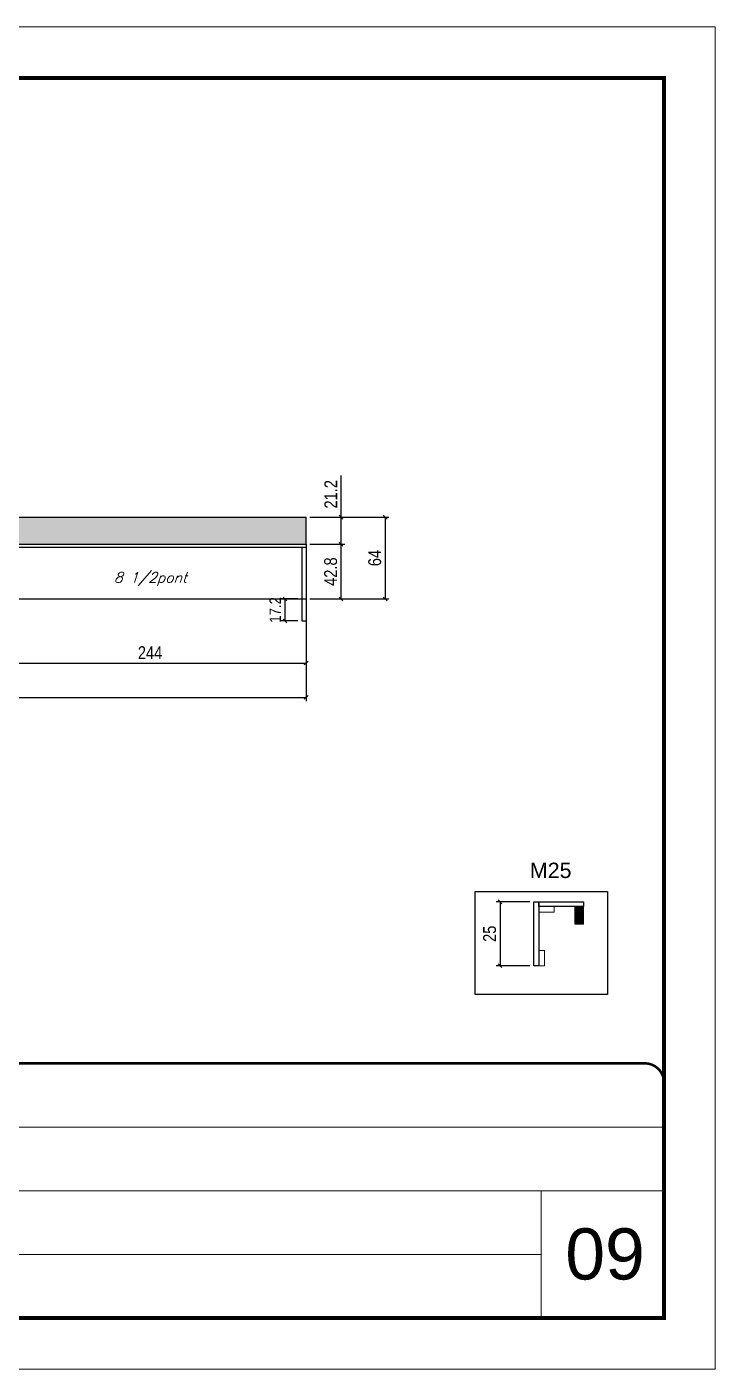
# Model space of a CAD drawing. Extents: x -20960 to -5926, y -2106 to 21915.
# Drawn here: x -11260 to -10722, y 18568 to 19618 of the extents above; entities that cross this region are included whole.
import ezdxf

# ---------------------------------------------------------------- set-up
doc = ezdxf.new("R2010")
doc.units = 0
doc.linetypes.add('CONTINUO', pattern=[0])
doc.linetypes.add('DASHED', pattern=[0.75, 0.5, -0.25])
for name, color, linetype in [('5', 5, 'Continuous'), ('COTA', 241, 'Continuous'), ('Painéis', 200, 'Continuous'), ('SARR_2.2x7', 40, 'Continuous'), ('SARR_3.5x7', 81, 'Continuous'), ('texto', 7, 'Continuous')]:
    doc.layers.add(name, color=color, linetype=linetype)
for name, color, linetype, lineweight in [('CARIMBO', 255, 'Continuous', 9), ('Folhas', 255, 'Continuous', 9), ('Madeira', 126, 'Continuous', 18), ('Sarr 2.2x7', 40, 'Continuous', 9), ('SARRAFO DE PRESSAO', 251, 'DASHED', 9)]:
    doc.layers.add(name, color=color, linetype=linetype, lineweight=lineweight)
doc.styles.add('ARIAL', font='arial.ttf')
doc.styles.add('COTA TECNICA', font='techl___.ttf', dxfattribs={"height": 10})
doc.styles.add('COTA TECNICA-50', font='techl___.ttf', dxfattribs={"height": 9})
doc.styles.add('Romans', font='romans.shx')
doc.styles.get("Standard").update_dxf_attribs({"font": 'arial.ttf'})
doc.dimstyles.new('COTA PAINEL-50', dxfattribs={"dimtxt": 9, "dimasz": 3, "dimexe": 3, "dimexo": 3, "dimgap": 3, "dimtad": 1, "dimdec": 1, "dimzin": 12, "dimdsep": 46, "dimtxsty": 'COTA TECNICA-50', "dimblk1": 'OBLIQUE', "dimblk2": 'OBLIQUE', "dimsah": 1, "dimcen": 0.9, "dimclrd": 4, "dimclre": 4, "dimclrt": 240, "dimadec": 1, "dimazin": 3, "dimtfac": 1, "dimtdec": 1, "dimtmove": 0, "dimatfit": 3, "dimfxl": 1, "dimtolj": 1, "dimtzin": 12, "dimarcsym": 0})
doc.dimstyles.new('PAINEL', dxfattribs={"dimtxt": 10, "dimasz": 3, "dimexe": 3, "dimexo": 3, "dimgap": 3, "dimtad": 1, "dimdec": 1, "dimzin": 12, "dimdsep": 46, "dimtxsty": 'COTA TECNICA', "dimblk1": 'OBLIQUE', "dimblk2": 'OBLIQUE', "dimsah": 1, "dimcen": 0.9, "dimclrd": 4, "dimclre": 4, "dimclrt": 240, "dimadec": 1, "dimazin": 3, "dimtfac": 1, "dimtdec": 1, "dimtmove": 0, "dimatfit": 3, "dimfxl": 1, "dimtolj": 1, "dimtzin": 12, "dimarcsym": 0})

# ---------------------------------------------------------------- blocks, each defined once
blk = doc.blocks.new('9999999999')
at = {"color": 30, "linetype": 'CONTINUO'}
for p, q in [((98564.6, 34379.6), (99584, 34379.6)), ((98564.6, 34329.8), (99488, 34329.8)), ((99584, 34329.8), (99488, 34329.8)), ((99488, 34329.8), (99488, 34230.2)), ((98564.6, 34280), (99488, 34280))]:
    blk.add_line(p, q, dxfattribs=at)
at = {"color": 30, "linetype": 'CONTINUO', "const_width": 2}
blk.add_lwpolyline([(99584, 34230.2), (99584, 34414.4, 0.414214), (99569, 34429.4), (98229, 34429.4, 0.414214), (98214, 34414.4), (98214, 34245.2, 0.414214), (98229, 34230.2), (99584, 34230.2)], format="xyb", dxfattribs=at)
at = {"layer": 'Folhas'}
blk.add_lwpolyline([(98139, 34190.2), (99624, 34190.2), (99624, 35240.2), (98139, 35240.2)], close=True, dxfattribs=at)
at = {"layer": 'Folhas', "color": 30, "const_width": 3}
blk.add_lwpolyline([(98214, 34230.2), (99584, 34230.2), (99584, 35200.2), (98214, 35200.2)], close=True, dxfattribs=at)
blk = doc.blocks.new('_Oblique')
at = {"color": 0, "linetype": 'ByBlock', "lineweight": -2}
blk.add_line((-0.5, -0.5), (0.5, 0.5), dxfattribs=at)
blk = doc.blocks.new('*D162')
at = {"layer": 'COTA', "color": 4, "lineweight": -2, "ltscale": 25, "transparency": 16777216}
for p, q in [((-11038.8, 19213.5), (-11011.5, 19213.5)), ((-11014.5, 19170.7), (-11014.5, 19213.5)), ((-11038.8, 19170.7), (-11011.5, 19170.7))]:
    blk.add_line(p, q, dxfattribs=at)
at = {"layer": 'Defpoints', "color": 0, "ltscale": 25, "transparency": 16777216}
for p in [(-11041.8, 19213.5), (-11014.5, 19213.5), (-11041.8, 19170.7)]:
    blk.add_point(p, dxfattribs=at)
at = {"layer": 'COTA', "color": 4, "lineweight": -2, "ltscale": 25, "transparency": 16777216, "xscale": 3, "yscale": 3, "zscale": 3}
for p, rotation in [((-11014.5, 19213.5), 90), ((-11014.5, 19170.7), 270)]:
    blk.add_blockref('_Oblique', p, dxfattribs=dict(at, rotation=rotation))
at = {"layer": 'COTA', "color": 240, "ltscale": 25, "transparency": 16777216, "insert": (-11022.6, 19192.1), "char_height": 10, "attachment_point": 5, "rotation": 90, "style": 'COTA TECNICA'}
blk.add_mtext('\\A1;42.8', dxfattribs=at)
blk = doc.blocks.new('*D163')
at = {"layer": 'COTA', "color": 4, "lineweight": -2, "ltscale": 25, "transparency": 16777216}
for p, q in [((-11014.5, 19234.7), (-11014.5, 19267.4)), ((-11038.8, 19234.7), (-11011.5, 19234.7)), ((-11014.5, 19213.5), (-11014.5, 19234.7)), ((-11038.8, 19213.5), (-11011.5, 19213.5))]:
    blk.add_line(p, q, dxfattribs=at)
at = {"layer": 'Defpoints', "color": 0, "ltscale": 25, "transparency": 16777216}
for p in [(-11041.8, 19234.7), (-11014.5, 19234.7), (-11041.8, 19213.5)]:
    blk.add_point(p, dxfattribs=at)
at = {"layer": 'COTA', "color": 4, "lineweight": -2, "ltscale": 25, "transparency": 16777216, "xscale": 3, "yscale": 3, "zscale": 3}
for p, rotation in [((-11014.5, 19234.7), 90), ((-11014.5, 19213.5), 270)]:
    blk.add_blockref('_Oblique', p, dxfattribs=dict(at, rotation=rotation))
at = {"layer": 'COTA', "color": 240, "ltscale": 25, "transparency": 16777216, "insert": (-11022.5, 19252.6), "char_height": 10, "attachment_point": 5, "rotation": 90, "style": 'COTA TECNICA'}
blk.add_mtext('\\A1;21.2', dxfattribs=at)
blk = doc.blocks.new('*D201')
at = {"layer": 'Defpoints', "color": 0, "linetype": 'ByBlock', "transparency": 16777216}
for p in [(-10863.8, 18933.8), (-10890.2, 18883.8), (-10863.8, 18883.8)]:
    blk.add_point(p, dxfattribs=at)
at = {"layer": 'Sarr 2.2x7', "color": 4, "linetype": 'ByBlock', "lineweight": -2, "transparency": 16777216}
for p, q in [((-10866.8, 18933.8), (-10893.2, 18933.8)), ((-10890.2, 18933.8), (-10890.2, 18883.8)), ((-10866.8, 18883.8), (-10893.2, 18883.8))]:
    blk.add_line(p, q, dxfattribs=at)
at = {"layer": 'Sarr 2.2x7', "color": 4, "linetype": 'ByBlock', "lineweight": -2, "transparency": 16777216, "xscale": 3, "yscale": 3, "zscale": 3}
for p, rotation in [((-10890.2, 18933.8), 90), ((-10890.2, 18883.8), 270)]:
    blk.add_blockref('_Oblique', p, dxfattribs=dict(at, rotation=rotation))
at = {"layer": 'Sarr 2.2x7', "color": 240, "linetype": 'ByBlock', "transparency": 16777216, "insert": (-10898.3, 18908.8), "char_height": 10, "attachment_point": 5, "rotation": 90, "style": 'COTA TECNICA'}
blk.add_mtext('\\A1;25', dxfattribs=at)
blk = doc.blocks.new('*D164')
at = {"layer": 'COTA', "color": 4, "lineweight": -2, "ltscale": 25, "transparency": 16777216}
for p, q in [((-12017.8, 19172.7), (-12017.8, 19090.7)), ((-11041.8, 19172.7), (-11041.8, 19090.7)), ((-12017.8, 19093.7), (-11041.8, 19093.7))]:
    blk.add_line(p, q, dxfattribs=at)
at = {"layer": 'Defpoints', "color": 0, "ltscale": 25, "transparency": 16777216}
for p in [(-12017.8, 19175.7), (-11041.8, 19175.7), (-11041.8, 19093.7)]:
    blk.add_point(p, dxfattribs=at)
at = {"layer": 'COTA', "color": 4, "lineweight": -2, "ltscale": 25, "transparency": 16777216, "xscale": 3, "yscale": 3, "zscale": 3, "rotation": 180}
blk.add_blockref('_Oblique', (-12017.8, 19093.7), dxfattribs=at)
at = {"layer": 'COTA', "color": 4, "lineweight": -2, "ltscale": 25, "transparency": 16777216, "xscale": 3, "yscale": 3, "zscale": 3}
blk.add_blockref('_Oblique', (-11041.8, 19093.7), dxfattribs=at)
at = {"layer": 'COTA', "color": 240, "ltscale": 25, "transparency": 16777216, "insert": (-11529.8, 19101.8), "char_height": 10, "attachment_point": 5, "style": 'COTA TECNICA'}
blk.add_mtext('\\A1;976', dxfattribs=at)
blk = doc.blocks.new('*D166')
at = {"layer": 'COTA', "color": 4, "lineweight": -2, "ltscale": 25, "transparency": 16777216}
for p, q in [((-11038.8, 19234.7), (-10977, 19234.7)), ((-10980, 19234.7), (-10980, 19170.7)), ((-11038.8, 19170.7), (-10977, 19170.7))]:
    blk.add_line(p, q, dxfattribs=at)
at = {"layer": 'Defpoints', "color": 0, "ltscale": 25, "transparency": 16777216}
for p in [(-11041.8, 19234.7), (-11041.8, 19170.7), (-10980, 19170.7)]:
    blk.add_point(p, dxfattribs=at)
at = {"layer": 'COTA', "color": 4, "lineweight": -2, "ltscale": 25, "transparency": 16777216, "xscale": 3, "yscale": 3, "zscale": 3}
for p, rotation in [((-10980, 19234.7), 90), ((-10980, 19170.7), 270)]:
    blk.add_blockref('_Oblique', p, dxfattribs=dict(at, rotation=rotation))
at = {"layer": 'COTA', "color": 240, "ltscale": 25, "transparency": 16777216, "insert": (-10988.1, 19202.7), "char_height": 10, "attachment_point": 5, "rotation": 90, "style": 'COTA TECNICA'}
blk.add_mtext('\\A1;64', dxfattribs=at)
blk = doc.blocks.new('*D204')
at = {"layer": 'COTA', "color": 4, "lineweight": -2, "ltscale": 25, "transparency": 16777216}
for p, q in [((-11285.8, 19167.7), (-11285.8, 19117.6)), ((-11041.8, 19172.7), (-11041.8, 19117.6)), ((-11285.8, 19120.6), (-11041.8, 19120.6))]:
    blk.add_line(p, q, dxfattribs=at)
at = {"layer": 'Defpoints', "color": 0, "ltscale": 25, "transparency": 16777216}
for p in [(-11041.8, 19175.7), (-11285.8, 19170.7), (-11041.8, 19120.6)]:
    blk.add_point(p, dxfattribs=at)
at = {"layer": 'COTA', "color": 4, "lineweight": -2, "ltscale": 25, "transparency": 16777216, "xscale": 3, "yscale": 3, "zscale": 3, "rotation": 180}
blk.add_blockref('_Oblique', (-11285.8, 19120.6), dxfattribs=at)
at = {"layer": 'COTA', "color": 4, "lineweight": -2, "ltscale": 25, "transparency": 16777216, "xscale": 3, "yscale": 3, "zscale": 3}
blk.add_blockref('_Oblique', (-11041.8, 19120.6), dxfattribs=at)
at = {"layer": 'COTA', "color": 240, "ltscale": 25, "transparency": 16777216, "insert": (-11163.8, 19128.7), "char_height": 10, "attachment_point": 5, "style": 'COTA TECNICA'}
blk.add_mtext('\\A1;244', dxfattribs=at)
blk = doc.blocks.new('*D265')
at = {"layer": 'COTA', "color": 4, "lineweight": -2, "transparency": 16777216}
for p, q in [((-11048.3, 19170.7), (-11061.3, 19170.7)), ((-11058.3, 19153.5), (-11058.3, 19170.7)), ((-11048.3, 19153.5), (-11061.3, 19153.5))]:
    blk.add_line(p, q, dxfattribs=at)
at = {"layer": 'Defpoints', "color": 0, "transparency": 16777216}
for p in [(-11058.3, 19170.7), (-11045.3, 19170.7), (-11045.3, 19153.5)]:
    blk.add_point(p, dxfattribs=at)
at = {"layer": 'COTA', "color": 4, "lineweight": -2, "transparency": 16777216, "xscale": 3, "yscale": 3, "zscale": 3}
for p, rotation in [((-11058.3, 19170.7), 90), ((-11058.3, 19153.5), 270)]:
    blk.add_blockref('_Oblique', p, dxfattribs=dict(at, rotation=rotation))
at = {"layer": 'COTA', "color": 240, "transparency": 16777216, "insert": (-11065.9, 19162.1), "char_height": 9, "attachment_point": 5, "rotation": 90, "style": 'COTA TECNICA-50'}
blk.add_mtext('\\A1;17.2', dxfattribs=at)

msp = doc.modelspace()

# ---------------------------------------------------------------- hatches: boundary and pattern name
at = {"layer": 'COTA', "ltscale": 25}
h = msp.add_hatch(dxfattribs=at)
h.set_pattern_fill('AR-CONC', color=256, scale=0.03)
h.set_pattern_definition([(50, (54, 0), (5.4655401, -0.4781726), [0.5715, -6.2865]), (355, (54, 0), (-1.0573026, 5.7317054), [0.4572, -5.0292175]), (100.451445, (54.4555, -0.04), (4.4082374, 5.2535326), [0.4857003, -5.3427073]), (46.1842, (54, 1.524), (8.1323712, -1.2612698), [0.85725, -9.42975]), (96.635558, (54.678, 1.419), (7.122124, 7.4227837), [0.7285507, -8.0140682]), (351.18415, (54, 1.524), (7.122124, 7.4227837), [0.685799, -7.543792]), (21, (54.762, 1.143), (4.5484317, -3.06795595), [0.5715, -6.2865]), (326, (54.762, 1.143), (1.8540609, 5.525639), [0.4572, -5.0292]), (71.451445, (55.141, 0.8873), (6.4024926, 2.4576831), [0.4857003, -5.3426981]), (37.5, (54, 0), (0.0926581, 2.53665117), [0, -4.96824, 0, -5.1054, 0, -5.04825]), (7.5, (54, 0), (2.00458988, 3.00541724), [0, -2.91084, 0, -4.85394, 0, -1.92405]), (327.5, (52.3007, 0), (4.06771786, -0.17186232), [0, -1.905, 0, -5.9436, 0, -7.8867]), (317.5, (51.5387, 0), (4.44387544, 0.76279473), [0, -2.4765, 0, -3.94716, 0, -5.6007])])
h.paths.add_polyline_path([(-12017.75, 19234.7), (-12017.75, 19213.5), (-11041.75, 19213.5), (-11041.75, 19234.7)])
at = {"layer": 'Madeira'}
h = msp.add_hatch(dxfattribs=at)
h.set_pattern_fill('ANSI31', color=256, scale=0.2, angle=270, style=0)
h.set_pattern_definition([(315, (5741.216, 5582.0926), (0.449012806, 0.449012806), [])])
h.paths.add_polyline_path([(-10824.8, 18930.22), (-10831.8, 18930.22), (-10831.8, 18916.22), (-10824.8, 18916.22)])

# ---------------------------------------------------------------- linework, layer by layer
at = {"linetype": 'ByBlock'}
msp.add_lwpolyline([(-10909.71, 18941.98), (-10806.28, 18941.98), (-10806.28, 18861.43), (-10909.71, 18861.43)], close=True, dxfattribs=at)
at = {"layer": 'COTA', "ltscale": 25}
for p in [(-12017.75, 19234.7), (-11041.75, 19213.5)]:
    msp.add_line(p, (-11041.75, 19234.7), dxfattribs=at)
at = {"layer": 'Madeira'}
msp.add_lwpolyline([(-10824.8, 18930.22), (-10831.8, 18930.22), (-10831.8, 18916.22), (-10824.8, 18916.22)], close=True, dxfattribs=at)
at = {"layer": 'Painéis'}
for p, q in [((-12017.75, 19213.5), (-11041.75, 19213.5)), ((-11041.75, 19175.7), (-11041.75, 19170.7)), ((-12017.75, 19170.7), (-11041.75, 19170.7))]:
    msp.add_line(p, q, dxfattribs=at)
at = {"layer": 'Painéis', "ltscale": 25}
msp.add_line((-11041.75, 19213.5), (-11041.75, 19175.7), dxfattribs=at)
at = {"layer": 'Painéis'}
msp.add_lwpolyline([(-10859.76, 18883.83), (-10863.76, 18883.83), (-10863.76, 18933.83), (-10859.76, 18933.83)], close=True, dxfattribs=at)
at = {"layer": 'Painéis', "linetype": 'ByBlock'}
msp.add_lwpolyline([(-10859.76, 18933.83), (-10824.82, 18933.83), (-10824.82, 18930.23), (-10859.76, 18930.23), (-10859.76, 18933.83)], dxfattribs=at)
at = {"layer": 'Sarr 2.2x7', "linetype": 'ByBlock'}
for points in [[(-10859.76, 18930.23), (-10847.76, 18930.23), (-10847.76, 18925.83), (-10859.76, 18925.83), (-10859.76, 18930.23)], [(-10859.76, 18883.83), (-10859.76, 18895.83), (-10855.36, 18895.83), (-10855.36, 18883.83), (-10859.76, 18883.83)]]:
    msp.add_lwpolyline(points, dxfattribs=at)
at = {"layer": 'SARR_2.2x7', "linetype": 'Continuous'}
msp.add_line((-11529.75, 19211.3), (-11041.75, 19211.3), dxfattribs=at)
at = {"layer": 'SARR_3.5x7'}
for p, q in [((-11045.25, 19211.3), (-11045.25, 19153.5)), ((-11041.75, 19211.3), (-11041.75, 19153.5)), ((-11045.25, 19153.5), (-11041.75, 19153.5))]:
    msp.add_line(p, q, dxfattribs=at)

# ---------------------------------------------------------------- block references
at = {"layer": 'SARRAFO DE PRESSAO', "color": 6, "linetype": 'ByBlock'}
msp.add_blockref('9999999999', (-110345.98, -15621.96), dxfattribs=at)

# ---------------------------------------------------------------- texts
at = {"layer": '5', "color": 7, "linetype": 'Continuous'}
msp.add_text('M25', height=12, rotation=359.99996, dxfattribs=at).set_placement((-10866.87, 18952.42))
at = {"layer": 'CARIMBO', "style": 'ARIAL'}
msp.add_text('09', height=40, dxfattribs=at).set_placement((-10839.14, 18638.38))
at = {"layer": 'texto', "color": 2, "insert": (-11163.51, 19186.21), "char_height": 8, "attachment_point": 5, "style": 'Romans'}
msp.add_mtext('{\\Q19;\\C256;8 1/2pont}', dxfattribs=at)

# ---------------------------------------------------------------- dimensions: what is measured, and where the dimension line sits
at = {"layer": 'COTA', "ltscale": 25}
for base, p1, p2, picture, middle in [((-11014.46, 19234.7), (-11041.75, 19213.5), (-11041.75, 19234.7), '*D163', (-11022.52, 19252.57)), ((-10979.96, 19170.7), (-11041.75, 19234.7), (-11041.75, 19170.7), '*D166', (-10988.06, 19202.7)), ((-11014.46, 19213.5), (-11041.75, 19170.7), (-11041.75, 19213.5), '*D162', (-11022.55, 19192.1))]:
    dim = msp.add_linear_dim(base=base, p1=p1, p2=p2, angle=90, dimstyle='PAINEL', dxfattribs=at)
    dim.commit()
    dim.dimension.update_dxf_attribs({"geometry": picture, "text_midpoint": middle})
dim = msp.add_linear_dim(base=(-11041.75, 19093.71), p1=(-12017.75, 19175.7), p2=(-11041.75, 19175.7), dimstyle='PAINEL', dxfattribs=at)
dim.commit()
dim.dimension.update_dxf_attribs({"geometry": '*D164', "text_midpoint": (-11529.75, 19101.84)})
dim = msp.add_linear_dim(base=(-11041.75, 19120.64), p1=(-11285.75, 19170.7), p2=(-11041.75, 19175.7), dimstyle='PAINEL', override={"dimtmove": 1}, dxfattribs=at)
dim.commit()
dim.dimension.update_dxf_attribs({"geometry": '*D204', "text_midpoint": (-11163.75, 19128.71)})
at = {"layer": 'COTA'}
dim = msp.add_linear_dim(base=(-11058.31, 19170.7), p1=(-11045.25, 19153.5), p2=(-11045.25, 19170.7), angle=90, dimstyle='COTA PAINEL-50', dxfattribs=at)
dim.commit()
dim.dimension.update_dxf_attribs({"geometry": '*D265', "text_midpoint": (-11058.31, 19162.1), "dimtype": 160})
at = {"layer": 'Sarr 2.2x7', "linetype": 'ByBlock'}
dim = msp.add_linear_dim(base=(-10890.2, 18883.83), p1=(-10863.76, 18933.83), p2=(-10863.76, 18883.83), angle=90, dimstyle='PAINEL', override={"dimlfac": 0.5}, dxfattribs=at)
dim.commit()
dim.dimension.update_dxf_attribs({"geometry": '*D201', "text_midpoint": (-10898.31, 18908.83)})

doc.saveas('drawing.dxf')
